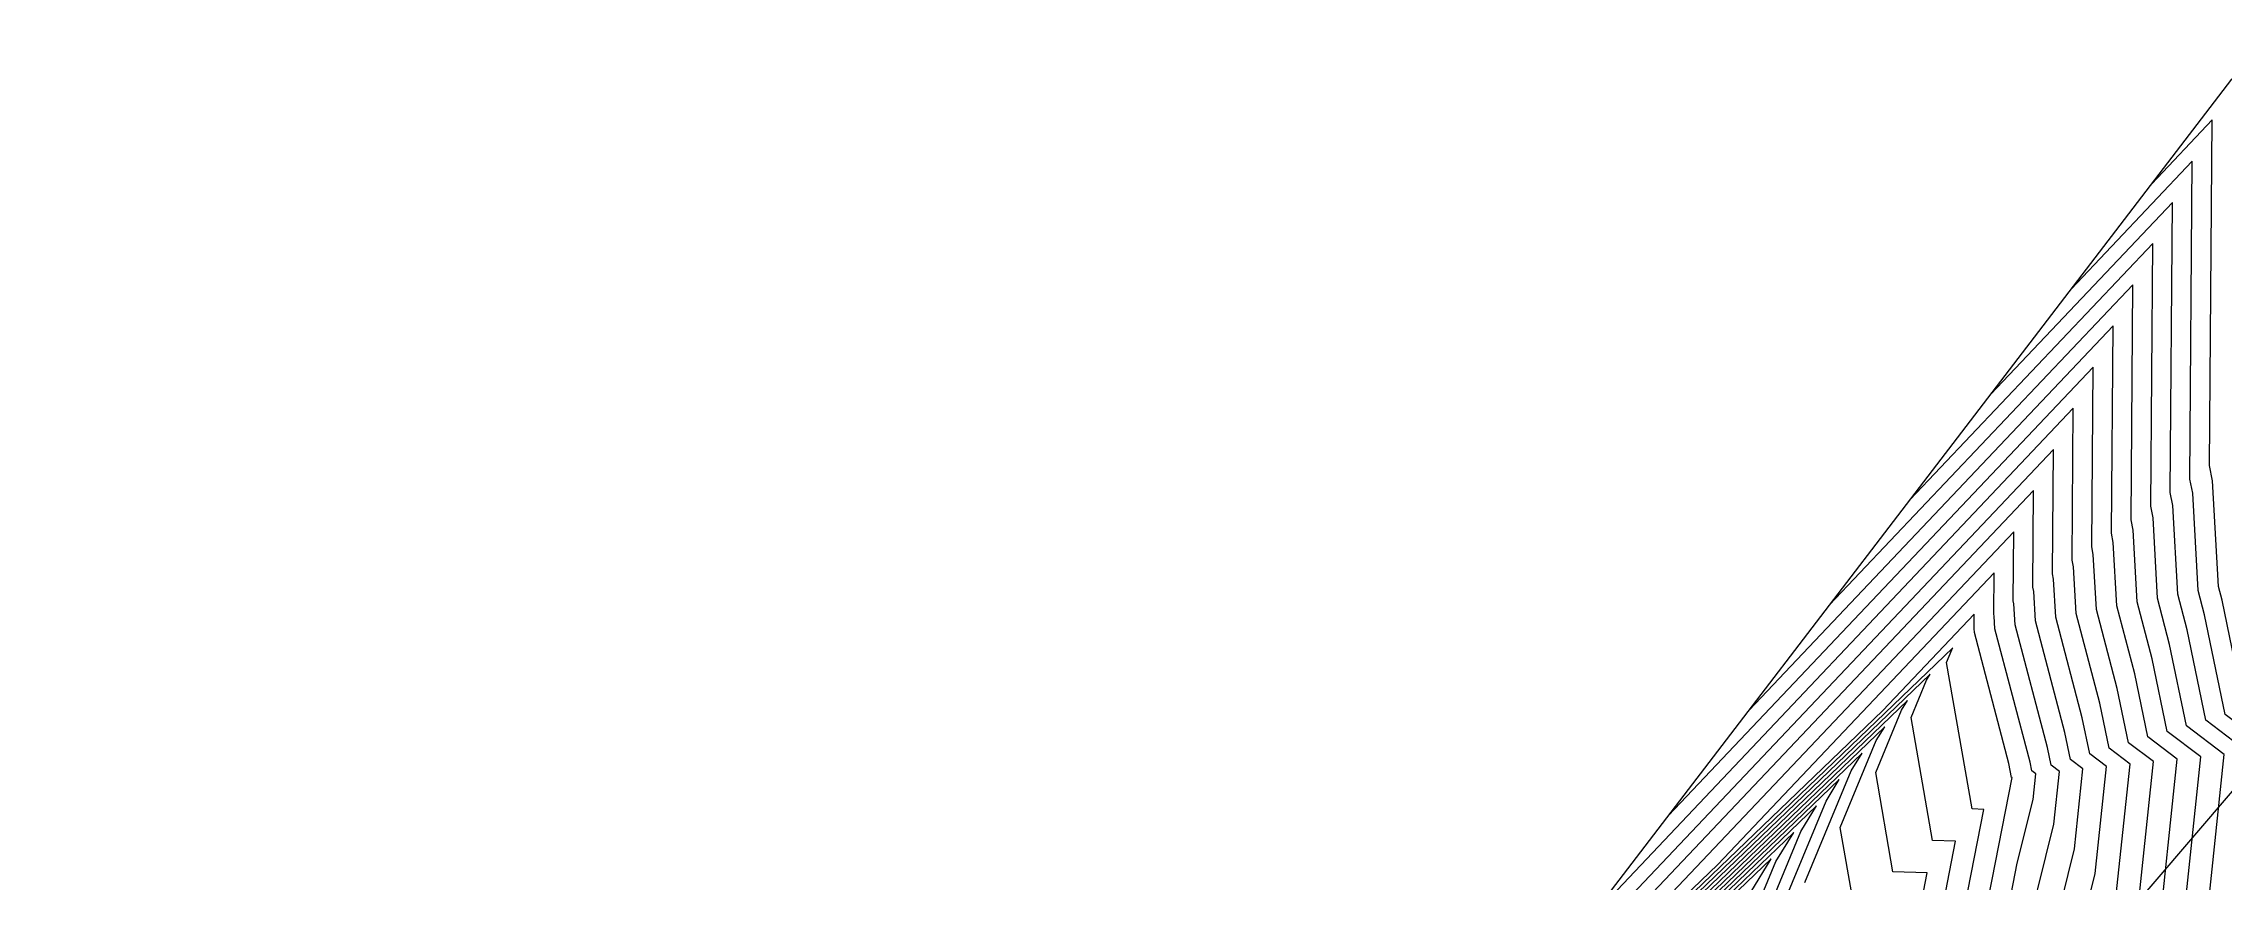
# Model space of a CAD drawing. Header units: metres. Extents: x 419533 to 423558, y 4805342 to 4807578.
# Drawn here: x 421796 to 421936.5, y 4806591 to 4806645.1 of the extents above; entities that cross this region are included whole.
import ezdxf

# ---------------------------------------------------------------- set-up
doc = ezdxf.new("R2010")
doc.units = ezdxf.units.M
doc.linetypes.add('PHANTOM', pattern=[2.5, 1.25, -0.25, 0.25, -0.25, 0.25, -0.25])
for name, color, linetype in [('C-TINN-BNDY', 110, 'Continuous'), ('C-TOPO-MAJR', 9, 'Continuous'), ('C-TOPO-MINR', 8, 'Continuous'), ('LS', 7, 'Continuous')]:
    doc.layers.add(name, color=color, linetype=linetype)
doc.styles.get("Standard").update_dxf_attribs({"font": 'simplex.shx'})

# ---------------------------------------------------------------- blocks, each defined once
blk = doc.blocks.new('AN30 +0 +0')
at = {"linetype": 'PHANTOM', "flags": 128}
for points in [[(0, -11.38), (0, 11.38)], [(-11.38, 0), (11.38, 0)]]:
    blk.add_lwpolyline(points, dxfattribs=at)
at = {"flags": 128}
blk.add_lwpolyline([(-4.74, -4.74), (-4.74, 4.74), (4.74, 4.74), (4.74, -4.74)], close=True, dxfattribs=at)
at = {"layer": 'LS', "insert": (-3.27, -0.38), "char_height": 0.5158, "width": 9.1359, "attachment_point": 1}
blk.add_mtext('AN30\\PBase +0 Leg +0', dxfattribs=at)
blk = doc.blocks.new('tower_bases_layout_1')
at = {"color": 31, "lineweight": 30, "true_color": 0xffbd7a, "elevation": 1718.01}
blk.add_lwpolyline([(423449.83, 4807399.59), (423130.59, 4807500.11), (421950.92, 4806613), (421795.04, 4806430.99), (421305.02, 4806147.04), (421305.02, 4806147.04), (420630.08, 4805770.97), (419765.16, 4805549.54), (419617.36, 4805580.09)], dxfattribs=at)
at = {"rotation": 43.1830892}
blk.add_blockref('AN30 +0 +0', (421950.92, 4806613, 1838.95), dxfattribs=at)
blk = doc.blocks.new('leg_extensions_profiles_1')
at = {"layer": 'C-TINN-BNDY', "color": 110, "linetype": 'Continuous', "lineweight": -3, "flags": 128}
blk.add_lwpolyline([(421683.42, 4806388.82), (421712.4, 4806406.06), (421781.85, 4806450.72), (421828.57, 4806494), (421862.82, 4806545.2), (421884.36, 4806573.83), (421937.08, 4806642.77), (421963.05, 4806666.59), (422022.31, 4806679.62), (422070.08, 4806718.41), (422121.48, 4806758.6), (422172.4, 4806802.79), (422201.44, 4806820.08)], dxfattribs=at)
at = {"layer": 'C-TOPO-MAJR', "color": 9, "linetype": 'Continuous', "lineweight": -3, "flags": 128}
for points, elevation in [([(421943.5, 4806552.22), (421944.53, 4806556.23), (421942.4, 4806554.65), (421941.11, 4806565.95), (421941.28, 4806571.05), (421935.98, 4806569.72), (421935.27, 4806573.47), (421936.65, 4806578.21), (421938.67, 4806581.92), (421937.7, 4806581.62), (421937.85, 4806582.12), (421938.21, 4806586.01), (421939.63, 4806599.54), (421936.65, 4806601.8), (421935.32, 4806608.22), (421934.91, 4806609.8), (421934.56, 4806616.07), (421934.38, 4806616.98), (421934.53, 4806637.48), (421926.73, 4806629.24)], 1830), ([(421930.94, 4806588.38), (421932.04, 4806598.76), (421930.41, 4806599.98), (421929.69, 4806603.48), (421928.35, 4806608.57), (421928.15, 4806612.11), (421928.05, 4806612.62), (421928.14, 4806624.2), (421900.77, 4806595.29)], 1825), ([(421921.8, 4806584.78), (421923.25, 4806592.21), (421924.27, 4806596.31), (421924.44, 4806597.97), (421924.18, 4806598.17), (421924.07, 4806598.73), (421921.8, 4806607.33), (421921.75, 4806608.15), (421921.73, 4806608.26), (421921.75, 4806610.93), (421903.94, 4806592.12), (421886.05, 4806574.92)], 1820), ([(421912.69, 4806589.64), (421911.84, 4806594.51), (421914.16, 4806600.12), (421914.7, 4806601), (421890.66, 4806577.9)], 1815), ([(421906.07, 4806590.35), (421907.38, 4806592.5), (421895.27, 4806580.87)], 1810)]:
    blk.add_lwpolyline(points, dxfattribs=dict(at, elevation=elevation))
at = {"layer": 'C-TOPO-MINR', "color": 8, "linetype": 'Continuous', "lineweight": -3, "flags": 128}
for points, elevation in [([(421946.74, 4806558.14), (421947.63, 4806561.6), (421944.59, 4806559.36), (421943.46, 4806569.26), (421943.71, 4806576.43), (421937.51, 4806574.87), (421942.07, 4806583.25), (421939.19, 4806582.36), (421939.64, 4806583.84), (421940.69, 4806595.36), (421941.15, 4806599.7), (421937.89, 4806602.16), (421936.45, 4806609.17), (421936.22, 4806610.05), (421935.84, 4806616.86), (421935.64, 4806617.85), (421935.81, 4806640.14), (421931.92, 4806636.03)], 1831), ([(421940.26, 4806546.3), (421941.43, 4806550.85), (421940.2, 4806549.95), (421938.75, 4806562.64), (421938.85, 4806565.67), (421935.71, 4806564.88), (421934.08, 4806573.41), (421936.17, 4806580.56), (421936.08, 4806581.1), (421936.16, 4806581.35), (421936.15, 4806581.48), (421936.29, 4806582.03), (421938.11, 4806599.38), (421935.4, 4806601.43), (421934.2, 4806607.27), (421933.59, 4806609.56), (421933.28, 4806615.28), (421933.11, 4806616.11), (421933.25, 4806634.82), (421921.54, 4806622.45)], 1829), ([(421937.02, 4806540.38), (421938.33, 4806545.48), (421938.01, 4806545.24), (421936.4, 4806559.33), (421936.43, 4806560.29), (421935.44, 4806560.04), (421932.9, 4806573.36), (421934.6, 4806579.17), (421934.34, 4806580.78), (421934.58, 4806581.55), (421934.54, 4806581.95), (421934.95, 4806583.62), (421936.59, 4806599.23), (421934.15, 4806601.07), (421933.07, 4806606.32), (421932.28, 4806609.31), (421932, 4806614.49), (421931.85, 4806615.24), (421931.98, 4806632.17), (421916.35, 4806615.66)], 1828), ([(421933.61, 4806585.2), (421935.07, 4806599.07), (421932.91, 4806600.71), (421931.95, 4806605.38), (421930.97, 4806609.06), (421930.72, 4806613.69), (421930.58, 4806614.36), (421930.7, 4806629.51), (421911.15, 4806608.87)], 1827), ([(421932.28, 4806586.79), (421933.55, 4806598.91), (421931.66, 4806600.35), (421930.82, 4806604.43), (421929.66, 4806608.81), (421929.44, 4806612.9), (421929.32, 4806613.49), (421929.42, 4806626.86), (421905.96, 4806602.08)], 1826), ([(421929.61, 4806589.97), (421930.52, 4806598.6), (421929.17, 4806599.62), (421928.57, 4806602.53), (421927.04, 4806608.32), (421926.87, 4806611.32), (421926.79, 4806611.75), (421926.86, 4806621.55), (421895.58, 4806588.5)], 1824), ([(421926.48, 4806584.3), (421928.27, 4806591.55), (421929, 4806598.44), (421927.92, 4806599.26), (421927.44, 4806601.58), (421925.73, 4806608.07), (421925.59, 4806610.52), (421925.52, 4806610.88), (421925.58, 4806618.89), (421890.38, 4806581.71)], 1823), ([(421924.87, 4806584.77), (421926.94, 4806593.14), (421927.48, 4806598.29), (421926.67, 4806598.9), (421926.32, 4806600.63), (421924.42, 4806607.83), (421924.31, 4806609.73), (421924.26, 4806610.01), (421924.3, 4806616.24), (421885.19, 4806574.92)], 1822), ([(421923.52, 4806586.31), (421925.6, 4806594.73), (421925.96, 4806598.13), (421925.43, 4806598.53), (421925.19, 4806599.68), (421923.11, 4806607.58), (421923.03, 4806608.94), (421922.99, 4806609.14), (421923.03, 4806613.58), (421893.29, 4806582.17)], 1821), ([(421920.32, 4806584.47), (421922.91, 4806597.73), (421922.87, 4806597.73), (421922.71, 4806598.64), (421920.49, 4806607.08), (421920.47, 4806607.35), (421920.46, 4806607.39), (421920.47, 4806608.27), (421914.59, 4806602.06), (421886.97, 4806575.52)], 1819), ([(421918.84, 4806584.16), (421921.09, 4806595.68), (421920.33, 4806595.71), (421918.68, 4806605.16), (421919.02, 4806605.97), (421919.1, 4806606.1), (421887.9, 4806576.11)], 1818), ([(421917.37, 4806583.85), (421919.27, 4806593.63), (421917.78, 4806593.68), (421916.4, 4806601.61), (421917.4, 4806604.02), (421917.63, 4806604.4), (421888.82, 4806576.71)], 1817), ([(421915.89, 4806583.54), (421917.45, 4806591.58), (421915.23, 4806591.66), (421914.12, 4806598.06), (421915.78, 4806602.07), (421916.17, 4806602.7), (421889.74, 4806577.3)], 1816), ([(421909.56, 4806590.96), (421912.54, 4806598.16), (421913.24, 4806599.3), (421891.58, 4806578.49)], 1814), ([(421907.28, 4806587.41), (421910.92, 4806596.21), (421911.77, 4806597.6), (421892.51, 4806579.08)], 1813), ([(421905, 4806583.86), (421909.3, 4806594.26), (421910.31, 4806595.9), (421893.43, 4806579.68)], 1812), ([(421903.97, 4806583.33), (421907.69, 4806592.31), (421908.84, 4806594.2), (421894.35, 4806580.27)], 1811)]:
    blk.add_lwpolyline(points, dxfattribs=dict(at, elevation=elevation))

msp = doc.modelspace()

# ---------------------------------------------------------------- linework, layer by layer
at = {"layer": 'C-TOPO-MAJR', "color": 9, "linetype": 'Continuous', "lineweight": -3, "flags": 128}
for points, elevation in [([(421943.5, 4806552.22), (421944.53, 4806556.23), (421942.4, 4806554.65), (421941.11, 4806565.95), (421941.28, 4806571.05), (421935.98, 4806569.72), (421935.27, 4806573.47), (421936.65, 4806578.21), (421938.67, 4806581.92), (421937.7, 4806581.62), (421937.85, 4806582.12), (421938.21, 4806586.01), (421939.63, 4806599.54), (421936.65, 4806601.8), (421935.32, 4806608.22), (421934.91, 4806609.8), (421934.56, 4806616.07), (421934.38, 4806616.98), (421934.53, 4806637.48), (421926.73, 4806629.24)], 1830), ([(421930.94, 4806588.38), (421932.04, 4806598.76), (421930.41, 4806599.98), (421929.69, 4806603.48), (421928.35, 4806608.57), (421928.15, 4806612.11), (421928.05, 4806612.62), (421928.14, 4806624.2), (421900.77, 4806595.29)], 1825), ([(421921.8, 4806584.78), (421923.25, 4806592.21), (421924.27, 4806596.31), (421924.44, 4806597.97), (421924.18, 4806598.17), (421924.07, 4806598.73), (421921.8, 4806607.33), (421921.75, 4806608.15), (421921.73, 4806608.26), (421921.75, 4806610.93), (421903.94, 4806592.12), (421886.05, 4806574.92)], 1820), ([(421912.69, 4806589.64), (421911.84, 4806594.51), (421914.16, 4806600.12), (421914.7, 4806601), (421890.66, 4806577.9)], 1815), ([(421906.07, 4806590.35), (421907.38, 4806592.5), (421895.27, 4806580.87)], 1810)]:
    msp.add_lwpolyline(points, dxfattribs=dict(at, elevation=elevation))
at = {"layer": 'C-TOPO-MINR', "color": 8, "linetype": 'Continuous', "lineweight": -3, "flags": 128}
for points, elevation in [([(421946.74, 4806558.14), (421947.63, 4806561.6), (421944.59, 4806559.36), (421943.46, 4806569.26), (421943.71, 4806576.43), (421937.51, 4806574.87), (421942.07, 4806583.25), (421939.19, 4806582.36), (421939.64, 4806583.84), (421940.69, 4806595.36), (421941.15, 4806599.7), (421937.89, 4806602.16), (421936.45, 4806609.17), (421936.22, 4806610.05), (421935.84, 4806616.86), (421935.64, 4806617.85), (421935.81, 4806640.14), (421931.92, 4806636.03)], 1831), ([(421940.26, 4806546.3), (421941.43, 4806550.85), (421940.2, 4806549.95), (421938.75, 4806562.64), (421938.85, 4806565.67), (421935.71, 4806564.88), (421934.08, 4806573.41), (421936.17, 4806580.56), (421936.08, 4806581.1), (421936.16, 4806581.35), (421936.15, 4806581.48), (421936.29, 4806582.03), (421938.11, 4806599.38), (421935.4, 4806601.43), (421934.2, 4806607.27), (421933.59, 4806609.56), (421933.28, 4806615.28), (421933.11, 4806616.11), (421933.25, 4806634.82), (421921.54, 4806622.45)], 1829), ([(421937.02, 4806540.38), (421938.33, 4806545.48), (421938.01, 4806545.24), (421936.4, 4806559.33), (421936.43, 4806560.29), (421935.44, 4806560.04), (421932.9, 4806573.36), (421934.6, 4806579.17), (421934.34, 4806580.78), (421934.58, 4806581.55), (421934.54, 4806581.95), (421934.95, 4806583.62), (421936.59, 4806599.23), (421934.15, 4806601.07), (421933.07, 4806606.32), (421932.28, 4806609.31), (421932, 4806614.49), (421931.85, 4806615.24), (421931.98, 4806632.17), (421916.35, 4806615.66)], 1828), ([(421933.61, 4806585.2), (421935.07, 4806599.07), (421932.91, 4806600.71), (421931.95, 4806605.38), (421930.97, 4806609.06), (421930.72, 4806613.69), (421930.58, 4806614.36), (421930.7, 4806629.51), (421911.15, 4806608.87)], 1827), ([(421932.28, 4806586.79), (421933.55, 4806598.91), (421931.66, 4806600.35), (421930.82, 4806604.43), (421929.66, 4806608.81), (421929.44, 4806612.9), (421929.32, 4806613.49), (421929.42, 4806626.86), (421905.96, 4806602.08)], 1826), ([(421929.61, 4806589.97), (421930.52, 4806598.6), (421929.17, 4806599.62), (421928.57, 4806602.53), (421927.04, 4806608.32), (421926.87, 4806611.32), (421926.79, 4806611.75), (421926.86, 4806621.55), (421895.58, 4806588.5)], 1824), ([(421926.48, 4806584.3), (421928.27, 4806591.55), (421929, 4806598.44), (421927.92, 4806599.26), (421927.44, 4806601.58), (421925.73, 4806608.07), (421925.59, 4806610.52), (421925.52, 4806610.88), (421925.58, 4806618.89), (421890.38, 4806581.71)], 1823), ([(421924.87, 4806584.77), (421926.94, 4806593.14), (421927.48, 4806598.29), (421926.67, 4806598.9), (421926.32, 4806600.63), (421924.42, 4806607.83), (421924.31, 4806609.73), (421924.26, 4806610.01), (421924.3, 4806616.24), (421885.19, 4806574.92)], 1822), ([(421923.52, 4806586.31), (421925.6, 4806594.73), (421925.96, 4806598.13), (421925.43, 4806598.53), (421925.19, 4806599.68), (421923.11, 4806607.58), (421923.03, 4806608.94), (421922.99, 4806609.14), (421923.03, 4806613.58), (421893.29, 4806582.17)], 1821), ([(421920.32, 4806584.47), (421922.91, 4806597.73), (421922.87, 4806597.73), (421922.71, 4806598.64), (421920.49, 4806607.08), (421920.47, 4806607.35), (421920.46, 4806607.39), (421920.47, 4806608.27), (421914.59, 4806602.06), (421886.97, 4806575.52)], 1819), ([(421918.84, 4806584.16), (421921.09, 4806595.68), (421920.33, 4806595.71), (421918.68, 4806605.16), (421919.02, 4806605.97), (421919.1, 4806606.1), (421887.9, 4806576.11)], 1818), ([(421917.37, 4806583.85), (421919.27, 4806593.63), (421917.78, 4806593.68), (421916.4, 4806601.61), (421917.4, 4806604.02), (421917.63, 4806604.4), (421888.82, 4806576.71)], 1817), ([(421915.89, 4806583.54), (421917.45, 4806591.58), (421915.23, 4806591.66), (421914.12, 4806598.06), (421915.78, 4806602.07), (421916.17, 4806602.7), (421889.74, 4806577.3)], 1816), ([(421909.56, 4806590.96), (421912.54, 4806598.16), (421913.24, 4806599.3), (421891.58, 4806578.49)], 1814), ([(421907.28, 4806587.41), (421910.92, 4806596.21), (421911.77, 4806597.6), (421892.51, 4806579.08)], 1813), ([(421905, 4806583.86), (421909.3, 4806594.26), (421910.31, 4806595.9), (421893.43, 4806579.68)], 1812), ([(421903.97, 4806583.33), (421907.69, 4806592.31), (421908.84, 4806594.2), (421894.35, 4806580.27)], 1811)]:
    msp.add_lwpolyline(points, dxfattribs=dict(at, elevation=elevation))

# ---------------------------------------------------------------- block references
for name in ['leg_extensions_profiles_1', 'tower_bases_layout_1']:
    msp.add_blockref(name, (0, 0))

doc.saveas('drawing.dxf')
